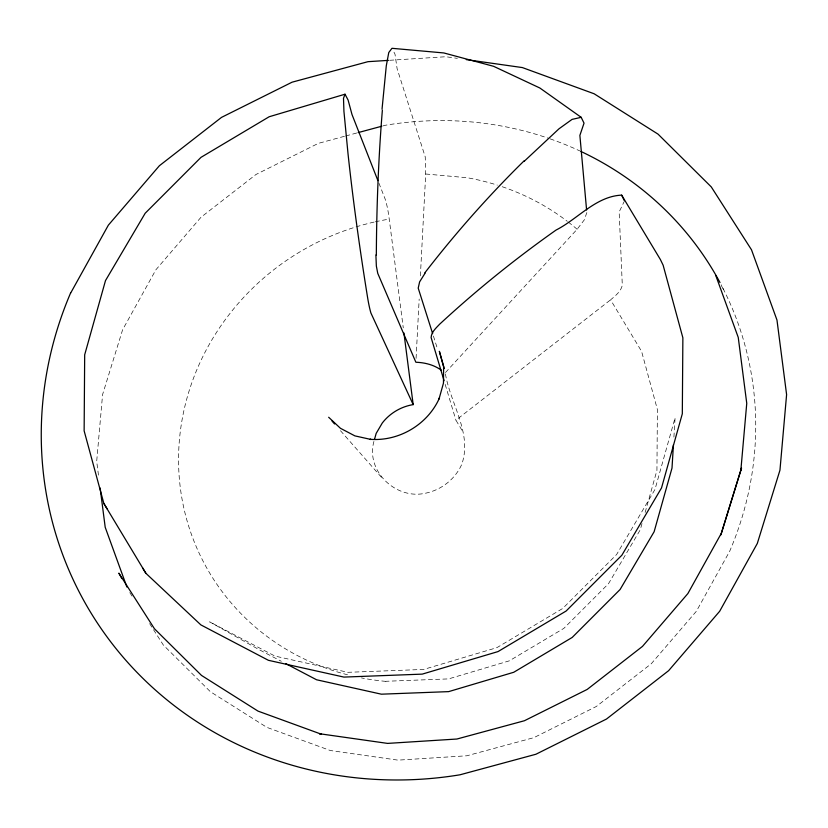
<?xml version="1.0" encoding="UTF-8"?>
<svg xmlns="http://www.w3.org/2000/svg" width="828" height="828" viewBox="0 0 828 828"><rect width="100%" height="100%" fill="white"/><g stroke="black" fill="none" stroke-linecap="round" stroke-linejoin="round"><path stroke-width="0.62" stroke-dasharray="4.14 3.1" d="M420.386 275.869L425.706 174.004L425.24 156.937L397.119 68.714L394.997 54.182L392.979 50.26M416.07 358.389L419.175 299.074M673.909 437.091L675.099 417.736L654.989 489.441L616.643 554.481L562.74 608.445L496.904 647.651L423.646 669.438L347.936 672.315L274.958 656.086L209.66 621.859L258.553 649.359L281.292 661.282M586.835 212.579L584.278 219.906L577.126 229.273L445.112 372.921M373.925 441.427C365.552 470.821 395.484 499.501 424.65 493.384C440.765 490.373 454.882 479.567 461.662 464.591C473.036 432.93 448.993 401.922 444.998 371.006M642.01 523.565L640.282 529.754L608.539 583.647L563.858 628.359L509.292 660.847L448.6 678.898L385.879 681.278M645.136 512.428L656.935 470.376L657.391 409.498L641.576 351.351L610.588 299.829C615.308 295.844 620.928 291.591 622.304 285.246L619.158 211.958L623.939 202.011M461.9 430.136L455.928 420.2L610.588 299.829M344.448 136.309L318.345 143.358L255.956 174.501L201.007 217.246L155.892 269.783L122.616 329.751L102.589 394.542L96.69 461.372L98.822 477.849M345.69 135.978L356.878 132.956M382.971 125.908L385.455 125.235A332.752 315.737 -28.6 0 1 548.964 138.452M389.688 60.289L445.857 56.728L457.335 58.353M425.706 174.004L467.178 177.73A242.118 229.739 -28.6 0 1 497.328 185.12M340.484 430.705L381.905 477.797M129.799 592.62L132.532 596.895M149.64 623.629L163.323 645.022L210.374 691.701L266.875 727.377L330.331 750.52L397.989 760.135L466.868 755.778L533.946 737.624L596.336 706.481L651.284 663.735L696.4 611.23L729.685 551.262A332.08 315.095 -28.6 0 0 724.593 291.57A332.752 315.737 -28.6 0 0 721.178 284.791M721.623 286.146L724.583 291.58M378.872 183.05L384.999 198.679A16.684 1.822 80.7 0 1 389.232 219.089L403.267 327.847M433.417 336.054L437.701 349.571M445.185 384.42L455.928 420.2M374.08 222.08A243.401 230.96 -28.6 0 0 229.304 314.329A242.397 229.998 -28.6 0 0 347.481 674.768M375.343 221.8A243.401 230.96 -28.6 0 1 389.232 219.109M502.223 186.724A242.118 229.739 -28.6 0 1 567.304 221.314M568.308 222.09A242.118 229.739 -28.6 0 1 577.126 229.263M385.869 681.361A242.397 229.998 -28.6 0 1 361.443 677.915M550.175 138.876A332.752 315.737 -28.6 0 1 579.724 150.882"/><path stroke-width="1.24" d="M673.433 444.833L672.005 468.058L654.13 531.731L620.089 589.505L572.21 637.436L513.743 672.274L448.641 691.628L381.377 694.185L316.555 679.767L285.846 663.663M720.815 534.991L740.863 470.159L746.752 403.339L738.245 337.42L715.702 275.3M382.029 109.255L386.293 65.795L388.777 52.526L391.965 48.303L443.818 52.951L493.612 66.312L539.877 88.016L581.184 117.328L584.03 123.144L579.879 135.399L586.597 210.001M374.566 439.13L376.171 433.396L382.308 422.984A46.968 44.567 -28.6 0 1 413.182 404.613L403.929 332.959M740.863 470.159L741.536 467.996L721.385 533.211L687.882 593.552L642.487 646.389L587.197 689.424L524.414 720.743L456.911 739.021L387.587 743.399L319.515 733.732L321.45 734.25L258.005 711.107L201.504 675.42L154.443 628.752L118.87 573.131L121.83 578.555M444.077 380.714L431.109 337.534C431.44 331.956 436.149 327.929 439.72 324.121C476.39 290.214 515.285 258.812 556.105 230.029C577.799 219.006 596.015 196.246 621.662 195.129L660.361 259.485L663.135 265.208L682.872 337.814L682.313 413.783L661.52 487.93L621.88 555.205L566.114 611.033L498.021 651.584L422.228 674.127L343.92 677.087L268.417 660.309L200.873 624.902L145.883 573.297L103.883 503.527L84.135 430.839L84.684 354.788L105.498 280.578L145.19 213.241L200.997 157.351L269.152 116.758L345.028 94.206L343.496 98.273L343.93 111.345L348.06 154.122A330.786 36.132 80.7 0 0 367.642 297.832A20.069 2.194 80.7 0 0 370.913 313.015L413.182 404.613M70.711 292.957L108.375 225.133L159.38 165.745L221.521 117.379L292.077 82.189L367.984 61.676L388.404 60.372M425.199 272.992L419.62 281.862L418.212 288.123L432.64 333.591M524.331 161.17L558.972 128.816L572.065 119.387L581.184 117.328M358.12 132.615L381.729 126.239M466.257 59.616L522.364 67.575L594.131 93.771L658.043 134.136L711.273 186.911L751.503 249.797L776.975 320.053L786.6 394.594L779.955 470.18L757.309 543.468L719.656 611.292L668.62 670.68L606.479 719.046L535.923 754.246L460.057 774.78A377.475 358.182 -28.6 0 1 382.143 779.697A375.84 356.63 -28.6 0 1 70.618 292.926M441.459 370.323C434.131 364.869 424.899 362.56 415.873 362.25L377.754 273.354L376.357 266.078L375.902 255.003M328.654 417.25L340.453 428.304L354.891 435.88L371.047 439.482L369.992 439.306C398.982 441.593 427.765 424.536 439.513 397.895L439.037 398.972L443.466 383.105L443.611 366.845L439.357 351.3L444.294 368.543M332.038 421.09L334.574 423.977M103.883 503.527L107.216 508.992M142.592 567.884L145.883 573.297M345.028 94.206L348.112 100.074L351.993 114.492L377.92 180.639M621.662 195.129L624.467 200.904M126.881 587.021L105.208 527.291L100.136 487.992M376.336 254.983A330.869 52.63 -89.6 0 1 382.36 110.269M424.785 272.919A331.852 99.029 -49.3 0 1 524.279 160.684M580.863 151.421A332.752 315.737 -28.6 0 1 719.987 282.545"/></g></svg>
